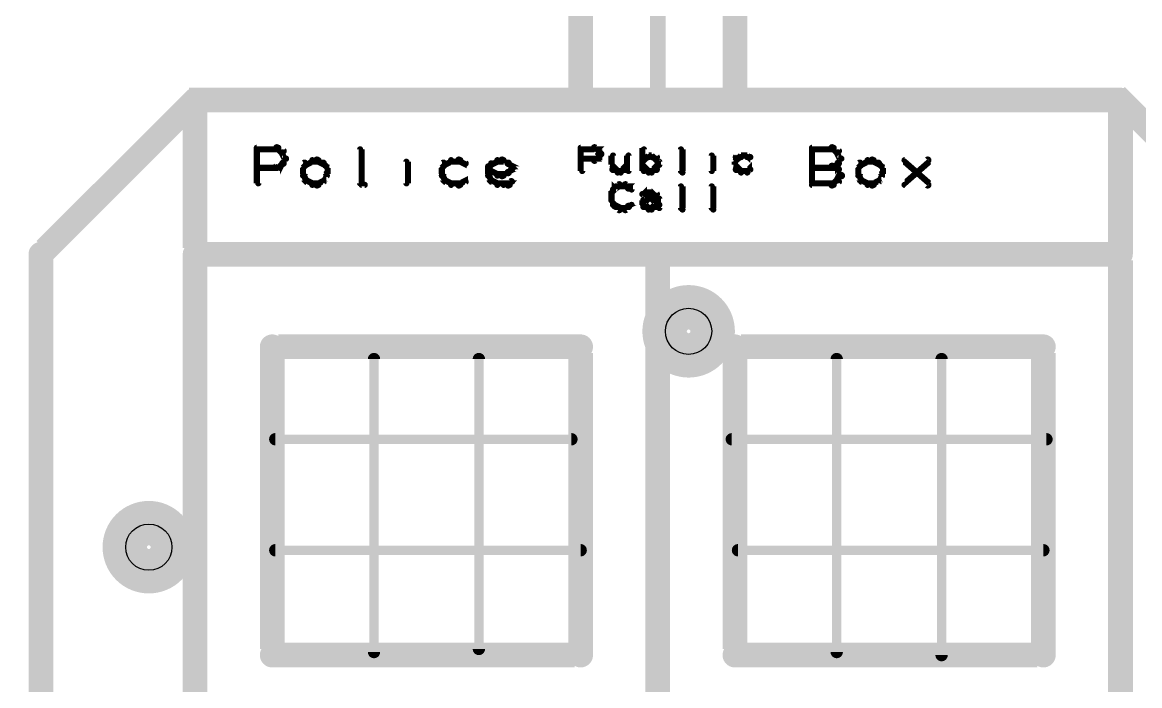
# Model space of a CAD drawing. Extents: x 7835 to 14160, y 8914 to 11568.
# Drawn here: x 8884 to 9246.2, y 10860.1 to 11075.2 of the extents above; entities that cross this region are included whole.
import ezdxf

# ---------------------------------------------------------------- set-up
doc = ezdxf.new("R2010")
doc.units = 0
doc.layers.get('0').update_dxf_attribs({"linetype": 'CONTINUOUS'})
for name, color, linetype in [('_DRILL', 251, 'CONTINUOUS'), ('BOTTOM_SOLDER_MASK', 6, 'CONTINUOUS'), ('TOP_SILKSCREEN', 1, 'CONTINUOUS'), ('TOP_SOLDER_MASK', 2, 'CONTINUOUS')]:
    doc.layers.add(name, color=color, linetype=linetype)

# ---------------------------------------------------------------- blocks, each defined once
blk = doc.blocks.new('VIA')
at = {"const_width": 13}
blk.add_lwpolyline([(-6, 0, 1), (6, 0, 1)], format="xyb", close=True, dxfattribs=at)
blk = doc.blocks.new('_HOLE')
blk.add_circle((0, 0), 0.5)

msp = doc.modelspace()

# ---------------------------------------------------------------- linework, layer by layer
at = {"layer": 'TOP_SILKSCREEN', "color": 135}
for points in [[(9115, 11108, 8, 8, 0), (9115, 11050, 0, 0, 0), (9115, 11050, 4, 4, 0), (9113, 11050, 4, 4, 1), (9117, 11050, 0, 0, 0), (9115, 11048, 4, 4, 1), (9115, 11052, 0, 0, 0), (9115, 11050, 0, 0, 0), (9115, 11050, 8, 8, 0), (9065, 11050, 8, 8, 0), (9065, 11050, 0, 0, 0), (9065, 11050, 4, 4, 0), (9065, 11052, 4, 4, 1), (9065, 11048, 0, 0, 0), (9063, 11050, 4, 4, 1), (9067, 11050, 0, 0, 0), (9065, 11050, 0, 0, 0), (9065, 11050, 8, 8, 0), (9065, 11108, 0, 0, 0)], [(9089, 11050, 3, 3, 1), (9091, 11050, 0, 0, 0), (9090, 11050, 0, 0, 0), (9090, 11050, 5, 5, 0), (9090, 11108, 5, 5, 0), (9090, 11108, 0, 0, 0), (9090, 11108, 3, 3, 0), (9091, 11108, 3, 3, 1), (9089, 11108, 0, 0, 0)], [(9290, 11000, 8, 8, 0), (9240, 11050, 0, 0, 0), (9240, 11050, 4, 4, 0), (9239, 11049, 4, 4, -1), (9241, 11051, 0, 0, 0), (9240, 11052, 4, 4, -1), (9240, 11048, 0, 0, 0), (9240, 11050, 0, 0, 0), (9240, 11050, 8, 8, 0), (8940, 11050, 0, 0, 0), (8940, 11050, 4, 4, 0), (8940, 11048, 4, 4, -1), (8940, 11052, 0, 0, 0), (8941, 11049, 4, 4, 1), (8939, 11051, 0, 0, 0), (8940, 11050, 0, 0, 0), (8940, 11050, 8, 8, 0), (8890, 11000, 0, 0, 0), (8890, 11000, 4, 4, 0), (8889, 11001, 4, 4, 1), (8891, 10999, 0, 0, 0), (8888, 11000, 4, 4, -1), (8892, 11000, 0, 0, 0), (8890, 11000, 0, 0, 0), (8890, 11000, 8, 8, 0), (8890, 10475, 8, 8, 0)], [(8960, 11035, 1, 1, 1), (8960, 11034, 0, 0, 0), (8960, 11034, 0, 0, 0), (8960, 11034, 2, 2, 0), (8967, 11034, 2, 2, 0), (8967, 11034, 0, 0, 0), (8967, 11034, 1, 1, 0), (8967, 11034, 1, 1, 1), (8967, 11035, 0, 0, 0)], [(8960, 11023, 1, 1, 1), (8961, 11023, 0, 0, 0), (8960, 11023, 0, 0, 0), (8960, 11023, 2, 2, 0), (8960, 11034, 2, 2, 0), (8960, 11034, 0, 0, 0), (8960, 11034, 1, 1, 0), (8961, 11034, 1, 1, 1), (8960, 11034, 0, 0, 0)], [(8967, 11035, 1, 1, 1), (8966, 11034, 0, 0, 0), (8967, 11034, 0, 0, 0), (8967, 11034, 2, 2, 0), (8968, 11033, 2, 2, 0), (8968, 11033, 0, 0, 0), (8968, 11033, 1, 1, 0), (8968, 11033, 1, 1, 1), (8969, 11034, 0, 0, 0)], [(8969, 11033, 1, 1, 1), (8968, 11033, 0, 0, 0), (8968, 11033, 0, 0, 0), (8968, 11033, 2, 2, 0), (8969, 11031, 2, 2, 0), (8969, 11031, 0, 0, 0), (8969, 11031, 1, 1, 0), (8969, 11031, 1, 1, 1), (8970, 11031, 0, 0, 0)], [(8993, 11023, 1, 1, 1), (8994, 11023, 0, 0, 0), (8994, 11023, 0, 0, 0), (8994, 11023, 2, 2, 0), (8994, 11034, 2, 2, 0), (8994, 11034, 0, 0, 0), (8994, 11034, 1, 1, 0), (8994, 11034, 1, 1, 1), (8993, 11034, 0, 0, 0)], [(9009, 11033, 1, 1, 1), (9009, 11033, 0, 0, 0), (9009, 11033, 0, 0, 0), (9009, 11033, 2, 2, 0), (9009, 11033, 2, 2, 0), (9009, 11033, 0, 0, 0), (9009, 11033, 1, 1, 0), (9009, 11033, 1, 1, 1), (9009, 11033, 0, 0, 0)], [(9065, 11035, 1, 1, 1), (9065, 11034, 0, 0, 0), (9065, 11034, 0, 0, 0), (9065, 11034, 2, 2, 0), (9069, 11034, 2, 2, 0), (9069, 11034, 0, 0, 0), (9069, 11034, 1, 1, 0), (9069, 11034, 1, 1, 1), (9069, 11035, 0, 0, 0)], [(9065, 11027, 1, 1, 1), (9066, 11027, 0, 0, 0), (9065, 11027, 0, 0, 0), (9065, 11027, 2, 2, 0), (9065, 11034, 2, 2, 0), (9065, 11034, 0, 0, 0), (9065, 11034, 1, 1, 0), (9066, 11034, 1, 1, 1), (9065, 11034, 0, 0, 0)], [(9070, 11035, 1, 1, 1), (9069, 11034, 0, 0, 0), (9069, 11034, 0, 0, 0), (9069, 11034, 2, 2, 0), (9071, 11034, 2, 2, 0), (9071, 11034, 0, 0, 0), (9071, 11034, 1, 1, 0), (9070, 11033, 1, 1, 1), (9071, 11034, 0, 0, 0)], [(9071, 11031, 1, 1, 1), (9070, 11032, 0, 0, 0), (9071, 11031, 0, 0, 0), (9071, 11031, 2, 2, 0), (9069, 11031, 2, 2, 0), (9069, 11031, 0, 0, 0), (9069, 11031, 1, 1, 0), (9069, 11031, 1, 1, 1), (9070, 11030, 0, 0, 0)], [(9071, 11034, 1, 1, 1), (9070, 11034, 0, 0, 0), (9071, 11034, 0, 0, 0), (9071, 11034, 2, 2, 0), (9071, 11033, 2, 2, 0), (9071, 11033, 0, 0, 0), (9071, 11033, 1, 1, 0), (9071, 11032, 1, 1, 1), (9072, 11033, 0, 0, 0)], [(9072, 11032, 1, 1, 1), (9071, 11033, 0, 0, 0), (9071, 11033, 0, 0, 0), (9071, 11033, 2, 2, 0), (9071, 11031, 2, 2, 0), (9071, 11031, 0, 0, 0), (9071, 11031, 1, 1, 0), (9070, 11031, 1, 1, 1), (9071, 11031, 0, 0, 0)], [(9076, 11032, 1, 1, 1), (9075, 11032, 0, 0, 0), (9075, 11032, 0, 0, 0), (9075, 11032, 2, 2, 0), (9075, 11029, 2, 2, 0), (9075, 11029, 0, 0, 0), (9075, 11029, 1, 1, 0), (9075, 11029, 1, 1, 1), (9076, 11029, 0, 0, 0)], [(9081, 11032, 1, 1, 1), (9080, 11032, 0, 0, 0), (9080, 11032, 0, 0, 0), (9080, 11032, 2, 2, 0), (9080, 11027, 2, 2, 0), (9080, 11027, 0, 0, 0), (9080, 11027, 1, 1, 0), (9080, 11027, 1, 1, 1), (9081, 11027, 0, 0, 0)], [(9087, 11031, 1, 1, 1), (9087, 11032, 0, 0, 0), (9087, 11032, 0, 0, 0), (9087, 11032, 2, 2, 0), (9086, 11031, 2, 2, 0), (9086, 11031, 0, 0, 0), (9086, 11031, 1, 1, 0), (9085, 11032, 1, 1, 1), (9086, 11031, 0, 0, 0)], [(9085, 11027, 1, 1, 1), (9086, 11027, 0, 0, 0), (9085, 11027, 0, 0, 0), (9085, 11027, 2, 2, 0), (9085, 11034, 2, 2, 0), (9085, 11034, 0, 0, 0), (9085, 11034, 1, 1, 0), (9086, 11034, 1, 1, 1), (9085, 11034, 0, 0, 0)], [(9088, 11031, 1, 1, 1), (9088, 11032, 0, 0, 0), (9088, 11032, 0, 0, 0), (9088, 11032, 2, 2, 0), (9087, 11032, 2, 2, 0), (9087, 11032, 0, 0, 0), (9087, 11032, 1, 1, 0), (9087, 11032, 1, 1, 1), (9087, 11031, 0, 0, 0)], [(9089, 11031, 1, 1, 1), (9090, 11032, 0, 0, 0), (9089, 11031, 0, 0, 0), (9089, 11031, 2, 2, 0), (9088, 11032, 2, 2, 0), (9088, 11032, 0, 0, 0), (9088, 11032, 1, 1, 0), (9088, 11032, 1, 1, 1), (9088, 11031, 0, 0, 0)], [(9097, 11027, 1, 1, 1), (9098, 11027, 0, 0, 0), (9098, 11027, 0, 0, 0), (9098, 11027, 2, 2, 0), (9098, 11034, 2, 2, 0), (9098, 11034, 0, 0, 0), (9098, 11034, 1, 1, 0), (9098, 11034, 1, 1, 1), (9097, 11034, 0, 0, 0)], [(9107, 11027, 1, 1, 1), (9108, 11027, 0, 0, 0), (9108, 11027, 0, 0, 0), (9108, 11027, 2, 2, 0), (9108, 11032, 2, 2, 0), (9108, 11032, 0, 0, 0), (9108, 11032, 1, 1, 0), (9108, 11032, 1, 1, 1), (9107, 11032, 0, 0, 0)], [(9108, 11034, 1, 1, 1), (9108, 11034, 0, 0, 0), (9108, 11034, 0, 0, 0), (9108, 11034, 2, 2, 0), (9108, 11034, 2, 2, 0), (9108, 11034, 0, 0, 0), (9108, 11034, 1, 1, 0), (9108, 11034, 1, 1, 1), (9108, 11034, 0, 0, 0)], [(9117, 11031, 1, 1, 1), (9117, 11032, 0, 0, 0), (9117, 11032, 0, 0, 0), (9117, 11032, 2, 2, 0), (9116, 11031, 2, 2, 0), (9116, 11031, 0, 0, 0), (9116, 11031, 1, 1, 0), (9115, 11032, 1, 1, 1), (9116, 11031, 0, 0, 0)], [(9119, 11031, 1, 1, 1), (9119, 11032, 0, 0, 0), (9119, 11032, 0, 0, 0), (9119, 11032, 2, 2, 0), (9117, 11032, 2, 2, 0), (9117, 11032, 0, 0, 0), (9117, 11032, 1, 1, 0), (9117, 11032, 1, 1, 1), (9117, 11031, 0, 0, 0)], [(9120, 11031, 1, 1, 1), (9120, 11032, 0, 0, 0), (9120, 11031, 0, 0, 0), (9120, 11031, 2, 2, 0), (9119, 11032, 2, 2, 0), (9119, 11032, 0, 0, 0), (9119, 11032, 1, 1, 0), (9119, 11032, 1, 1, 1), (9119, 11031, 0, 0, 0)], [(9140, 11035, 1, 1, 1), (9140, 11034, 0, 0, 0), (9140, 11034, 0, 0, 0), (9140, 11034, 2, 2, 0), (9147, 11034, 2, 2, 0), (9147, 11034, 0, 0, 0), (9147, 11034, 1, 1, 0), (9147, 11034, 1, 1, 1), (9147, 11035, 0, 0, 0)], [(9140, 11023, 1, 1, 1), (9141, 11023, 0, 0, 0), (9140, 11023, 0, 0, 0), (9140, 11023, 2, 2, 0), (9140, 11034, 2, 2, 0), (9140, 11034, 0, 0, 0), (9140, 11034, 1, 1, 0), (9141, 11034, 1, 1, 1), (9140, 11034, 0, 0, 0)], [(9147, 11035, 1, 1, 1), (9146, 11034, 0, 0, 0), (9147, 11034, 0, 0, 0), (9147, 11034, 2, 2, 0), (9148, 11033, 2, 2, 0), (9148, 11033, 0, 0, 0), (9148, 11033, 1, 1, 0), (9148, 11033, 1, 1, 1), (9149, 11034, 0, 0, 0)], [(9149, 11033, 1, 1, 1), (9148, 11033, 0, 0, 0), (9148, 11033, 0, 0, 0), (9148, 11033, 2, 2, 0), (9149, 11031, 2, 2, 0), (9149, 11031, 0, 0, 0), (9149, 11031, 1, 1, 0), (9149, 11031, 1, 1, 1), (9150, 11031, 0, 0, 0)], [(8967, 11028, 1, 1, 1), (8967, 11029, 0, 0, 0), (8967, 11028, 0, 0, 0), (8967, 11028, 2, 2, 0), (8960, 11028, 2, 2, 0), (8960, 11028, 0, 0, 0), (8960, 11028, 1, 1, 0), (8960, 11029, 1, 1, 1), (8960, 11028, 0, 0, 0)], [(8969, 11029, 1, 1, 1), (8968, 11030, 0, 0, 0), (8968, 11029, 0, 0, 0), (8968, 11029, 2, 2, 0), (8967, 11028, 2, 2, 0), (8967, 11028, 0, 0, 0), (8967, 11028, 1, 1, 0), (8966, 11029, 1, 1, 1), (8967, 11028, 0, 0, 0)], [(8970, 11031, 1, 1, 1), (8969, 11031, 0, 0, 0), (8969, 11031, 0, 0, 0), (8969, 11031, 2, 2, 0), (8968, 11029, 2, 2, 0), (8968, 11029, 0, 0, 0), (8968, 11029, 1, 1, 0), (8968, 11030, 1, 1, 1), (8969, 11029, 0, 0, 0)], [(8976, 11029, 1, 1, 1), (8975, 11030, 0, 0, 0), (8976, 11029, 0, 0, 0), (8976, 11029, 2, 2, 0), (8975, 11028, 2, 2, 0), (8975, 11028, 0, 0, 0), (8975, 11028, 1, 1, 0), (8975, 11028, 1, 1, 1), (8975, 11027, 0, 0, 0)], [(8976, 11028, 1, 1, 1), (8975, 11028, 0, 0, 0), (8975, 11028, 0, 0, 0), (8975, 11028, 2, 2, 0), (8975, 11026, 2, 2, 0), (8975, 11026, 0, 0, 0), (8975, 11026, 1, 1, 0), (8975, 11026, 1, 1, 1), (8976, 11026, 0, 0, 0)], [(8978, 11030, 1, 1, 1), (8978, 11031, 0, 0, 0), (8978, 11030, 0, 0, 0), (8978, 11030, 2, 2, 0), (8976, 11029, 2, 2, 0), (8976, 11029, 0, 0, 0), (8976, 11029, 1, 1, 0), (8976, 11030, 1, 1, 1), (8976, 11029, 0, 0, 0)], [(8980, 11030, 1, 1, 1), (8980, 11031, 0, 0, 0), (8980, 11030, 0, 0, 0), (8980, 11030, 2, 2, 0), (8978, 11030, 2, 2, 0), (8978, 11030, 0, 0, 0), (8978, 11030, 1, 1, 0), (8978, 11031, 1, 1, 1), (8978, 11030, 0, 0, 0)], [(8981, 11029, 1, 1, 1), (8982, 11030, 0, 0, 0), (8982, 11029, 0, 0, 0), (8982, 11029, 2, 2, 0), (8980, 11030, 2, 2, 0), (8980, 11030, 0, 0, 0), (8980, 11030, 1, 1, 0), (8980, 11031, 1, 1, 1), (8979, 11030, 0, 0, 0)], [(8982, 11027, 1, 1, 1), (8983, 11028, 0, 0, 0), (8983, 11028, 0, 0, 0), (8983, 11028, 2, 2, 0), (8982, 11029, 2, 2, 0), (8982, 11029, 0, 0, 0), (8982, 11029, 1, 1, 0), (8982, 11030, 1, 1, 1), (8981, 11029, 0, 0, 0)], [(8982, 11026, 1, 1, 1), (8983, 11026, 0, 0, 0), (8983, 11026, 0, 0, 0), (8983, 11026, 2, 2, 0), (8983, 11028, 2, 2, 0), (8983, 11028, 0, 0, 0), (8983, 11028, 1, 1, 0), (8983, 11028, 1, 1, 1), (8982, 11028, 0, 0, 0)], [(9008, 11023, 1, 1, 1), (9009, 11023, 0, 0, 0), (9009, 11023, 0, 0, 0), (9009, 11023, 2, 2, 0), (9009, 11030, 2, 2, 0), (9009, 11030, 0, 0, 0), (9009, 11030, 1, 1, 0), (9009, 11030, 1, 1, 1), (9008, 11030, 0, 0, 0)], [(9021, 11029, 1, 1, 1), (9020, 11030, 0, 0, 0), (9021, 11029, 0, 0, 0), (9021, 11029, 2, 2, 0), (9020, 11028, 2, 2, 0), (9020, 11028, 0, 0, 0), (9020, 11028, 1, 1, 0), (9020, 11028, 1, 1, 1), (9020, 11027, 0, 0, 0)], [(9021, 11028, 1, 1, 1), (9020, 11028, 0, 0, 0), (9020, 11028, 0, 0, 0), (9020, 11028, 2, 2, 0), (9020, 11026, 2, 2, 0), (9020, 11026, 0, 0, 0), (9020, 11026, 1, 1, 0), (9020, 11026, 1, 1, 1), (9021, 11026, 0, 0, 0)], [(9023, 11030, 1, 1, 1), (9023, 11031, 0, 0, 0), (9023, 11030, 0, 0, 0), (9023, 11030, 2, 2, 0), (9021, 11029, 2, 2, 0), (9021, 11029, 0, 0, 0), (9021, 11029, 1, 1, 0), (9021, 11030, 1, 1, 1), (9021, 11029, 0, 0, 0)], [(9026, 11030, 1, 1, 1), (9026, 11031, 0, 0, 0), (9026, 11030, 0, 0, 0), (9026, 11030, 2, 2, 0), (9023, 11030, 2, 2, 0), (9023, 11030, 0, 0, 0), (9023, 11030, 1, 1, 0), (9023, 11031, 1, 1, 1), (9023, 11030, 0, 0, 0)], [(9027, 11029, 1, 1, 1), (9028, 11030, 0, 0, 0), (9028, 11029, 0, 0, 0), (9028, 11029, 2, 2, 0), (9026, 11030, 2, 2, 0), (9026, 11030, 0, 0, 0), (9026, 11030, 1, 1, 0), (9026, 11031, 1, 1, 1), (9025, 11030, 0, 0, 0)], [(9035, 11029, 1, 1, 1), (9035, 11028, 0, 0, 0), (9035, 11028, 0, 0, 0), (9035, 11028, 2, 2, 0), (9036, 11029, 2, 2, 0), (9036, 11029, 0, 0, 0), (9036, 11029, 1, 1, 0), (9036, 11029, 1, 1, 1), (9036, 11030, 0, 0, 0)], [(9035, 11026, 1, 1, 1), (9036, 11026, 0, 0, 0), (9035, 11026, 0, 0, 0), (9035, 11026, 2, 2, 0), (9035, 11028, 2, 2, 0), (9035, 11028, 0, 0, 0), (9035, 11028, 1, 1, 0), (9036, 11028, 1, 1, 1), (9035, 11028, 0, 0, 0)], [(9036, 11030, 1, 1, 1), (9036, 11029, 0, 0, 0), (9036, 11029, 0, 0, 0), (9036, 11029, 2, 2, 0), (9038, 11030, 2, 2, 0), (9038, 11030, 0, 0, 0), (9038, 11030, 1, 1, 0), (9038, 11030, 1, 1, 1), (9038, 11031, 0, 0, 0)], [(9038, 11031, 1, 1, 1), (9038, 11030, 0, 0, 0), (9038, 11030, 0, 0, 0), (9038, 11030, 2, 2, 0), (9040, 11030, 2, 2, 0), (9040, 11030, 0, 0, 0), (9040, 11030, 1, 1, 0), (9040, 11030, 1, 1, 1), (9040, 11031, 0, 0, 0)], [(9040, 11031, 1, 1, 1), (9039, 11030, 0, 0, 0), (9040, 11030, 0, 0, 0), (9040, 11030, 2, 2, 0), (9042, 11029, 2, 2, 0), (9042, 11029, 0, 0, 0), (9042, 11029, 1, 1, 0), (9041, 11029, 1, 1, 1), (9042, 11030, 0, 0, 0)], [(9042, 11030, 1, 1, 1), (9041, 11029, 0, 0, 0), (9042, 11029, 0, 0, 0), (9042, 11029, 2, 2, 0), (9043, 11028, 2, 2, 0), (9043, 11028, 0, 0, 0), (9043, 11028, 1, 1, 0), (9042, 11028, 1, 1, 1), (9043, 11029, 0, 0, 0)], [(9043, 11028, 1, 1, 1), (9042, 11028, 0, 0, 0), (9043, 11028, 0, 0, 0), (9043, 11028, 2, 2, 0), (9043, 11028, 2, 2, 0), (9043, 11028, 0, 0, 0), (9043, 11028, 1, 1, 0), (9042, 11028, 1, 1, 1), (9043, 11028, 0, 0, 0)], [(9069, 11030, 1, 1, 1), (9069, 11031, 0, 0, 0), (9069, 11031, 0, 0, 0), (9069, 11031, 2, 2, 0), (9065, 11031, 2, 2, 0), (9065, 11031, 0, 0, 0), (9065, 11031, 1, 1, 0), (9065, 11031, 1, 1, 1), (9065, 11030, 0, 0, 0)], [(9075, 11029, 1, 1, 1), (9075, 11029, 0, 0, 0), (9075, 11029, 0, 0, 0), (9075, 11029, 2, 2, 0), (9076, 11028, 2, 2, 0), (9076, 11028, 0, 0, 0), (9076, 11028, 1, 1, 0), (9075, 11027, 1, 1, 1), (9076, 11028, 0, 0, 0)], [(9079, 11028, 1, 1, 1), (9080, 11027, 0, 0, 0), (9079, 11028, 0, 0, 0), (9079, 11028, 2, 2, 0), (9080, 11029, 2, 2, 0), (9080, 11029, 0, 0, 0), (9080, 11029, 1, 1, 0), (9080, 11029, 1, 1, 1), (9080, 11029, 0, 0, 0)], [(9086, 11031, 1, 1, 1), (9085, 11031, 0, 0, 0), (9086, 11031, 0, 0, 0), (9086, 11031, 2, 2, 0), (9085, 11030, 2, 2, 0), (9085, 11030, 0, 0, 0), (9085, 11030, 1, 1, 0), (9085, 11030, 1, 1, 1), (9085, 11030, 0, 0, 0)], [(9085, 11029, 1, 1, 1), (9085, 11029, 0, 0, 0), (9085, 11029, 0, 0, 0), (9085, 11029, 2, 2, 0), (9086, 11028, 2, 2, 0), (9086, 11028, 0, 0, 0), (9086, 11028, 1, 1, 0), (9085, 11027, 1, 1, 1), (9086, 11028, 0, 0, 0)], [(9090, 11030, 1, 1, 1), (9090, 11030, 0, 0, 0), (9090, 11030, 0, 0, 0), (9090, 11030, 2, 2, 0), (9089, 11031, 2, 2, 0), (9089, 11031, 0, 0, 0), (9089, 11031, 1, 1, 0), (9090, 11031, 1, 1, 1), (9089, 11031, 0, 0, 0)], [(9089, 11028, 1, 1, 1), (9090, 11027, 0, 0, 0), (9089, 11028, 0, 0, 0), (9089, 11028, 2, 2, 0), (9090, 11029, 2, 2, 0), (9090, 11029, 0, 0, 0), (9090, 11029, 1, 1, 0), (9090, 11029, 1, 1, 1), (9090, 11029, 0, 0, 0)], [(9090, 11029, 1, 1, 1), (9091, 11029, 0, 0, 0), (9090, 11029, 0, 0, 0), (9090, 11029, 2, 2, 0), (9090, 11030, 2, 2, 0), (9090, 11030, 0, 0, 0), (9090, 11030, 1, 1, 0), (9091, 11030, 1, 1, 1), (9090, 11030, 0, 0, 0)], [(9116, 11031, 1, 1, 1), (9115, 11031, 0, 0, 0), (9116, 11031, 0, 0, 0), (9116, 11031, 2, 2, 0), (9115, 11030, 2, 2, 0), (9115, 11030, 0, 0, 0), (9115, 11030, 1, 1, 0), (9115, 11030, 1, 1, 1), (9115, 11030, 0, 0, 0)], [(9116, 11030, 1, 1, 1), (9115, 11030, 0, 0, 0), (9115, 11030, 0, 0, 0), (9115, 11030, 2, 2, 0), (9115, 11029, 2, 2, 0), (9115, 11029, 0, 0, 0), (9115, 11029, 1, 1, 0), (9115, 11029, 1, 1, 1), (9116, 11029, 0, 0, 0)], [(9115, 11029, 1, 1, 1), (9115, 11029, 0, 0, 0), (9115, 11029, 0, 0, 0), (9115, 11029, 2, 2, 0), (9116, 11028, 2, 2, 0), (9116, 11028, 0, 0, 0), (9116, 11028, 1, 1, 0), (9115, 11027, 1, 1, 1), (9116, 11028, 0, 0, 0)], [(9119, 11027, 1, 1, 1), (9119, 11026, 0, 0, 0), (9119, 11027, 0, 0, 0), (9119, 11027, 2, 2, 0), (9120, 11028, 2, 2, 0), (9120, 11028, 0, 0, 0), (9120, 11028, 1, 1, 0), (9120, 11027, 1, 1, 1), (9120, 11028, 0, 0, 0)], [(9147, 11028, 1, 1, 1), (9147, 11029, 0, 0, 0), (9147, 11028, 0, 0, 0), (9147, 11028, 2, 2, 0), (9140, 11028, 2, 2, 0), (9140, 11028, 0, 0, 0), (9140, 11028, 1, 1, 0), (9140, 11029, 1, 1, 1), (9140, 11028, 0, 0, 0)], [(9149, 11029, 1, 1, 1), (9148, 11030, 0, 0, 0), (9148, 11029, 0, 0, 0), (9148, 11029, 2, 2, 0), (9147, 11028, 2, 2, 0), (9147, 11028, 0, 0, 0), (9147, 11028, 1, 1, 0), (9146, 11029, 1, 1, 1), (9147, 11028, 0, 0, 0)], [(9147, 11029, 1, 1, 1), (9146, 11028, 0, 0, 0), (9147, 11028, 0, 0, 0), (9147, 11028, 2, 2, 0), (9148, 11028, 2, 2, 0), (9148, 11028, 0, 0, 0), (9148, 11028, 1, 1, 0), (9148, 11027, 1, 1, 1), (9149, 11028, 0, 0, 0)], [(9150, 11031, 1, 1, 1), (9149, 11031, 0, 0, 0), (9149, 11031, 0, 0, 0), (9149, 11031, 2, 2, 0), (9148, 11029, 2, 2, 0), (9148, 11029, 0, 0, 0), (9148, 11029, 1, 1, 0), (9148, 11030, 1, 1, 1), (9149, 11029, 0, 0, 0)], [(9149, 11028, 1, 1, 1), (9148, 11027, 0, 0, 0), (9148, 11028, 0, 0, 0), (9148, 11028, 2, 2, 0), (9149, 11026, 2, 2, 0), (9149, 11026, 0, 0, 0), (9149, 11026, 1, 1, 0), (9149, 11025, 1, 1, 1), (9150, 11026, 0, 0, 0)], [(9156, 11029, 1, 1, 1), (9155, 11030, 0, 0, 0), (9156, 11029, 0, 0, 0), (9156, 11029, 2, 2, 0), (9155, 11028, 2, 2, 0), (9155, 11028, 0, 0, 0), (9155, 11028, 1, 1, 0), (9155, 11028, 1, 1, 1), (9155, 11027, 0, 0, 0)], [(9156, 11028, 1, 1, 1), (9155, 11028, 0, 0, 0), (9155, 11028, 0, 0, 0), (9155, 11028, 2, 2, 0), (9155, 11026, 2, 2, 0), (9155, 11026, 0, 0, 0), (9155, 11026, 1, 1, 0), (9155, 11026, 1, 1, 1), (9156, 11026, 0, 0, 0)], [(9158, 11030, 1, 1, 1), (9158, 11031, 0, 0, 0), (9158, 11030, 0, 0, 0), (9158, 11030, 2, 2, 0), (9156, 11029, 2, 2, 0), (9156, 11029, 0, 0, 0), (9156, 11029, 1, 1, 0), (9156, 11030, 1, 1, 1), (9156, 11029, 0, 0, 0)], [(9160, 11030, 1, 1, 1), (9160, 11031, 0, 0, 0), (9160, 11030, 0, 0, 0), (9160, 11030, 2, 2, 0), (9158, 11030, 2, 2, 0), (9158, 11030, 0, 0, 0), (9158, 11030, 1, 1, 0), (9158, 11031, 1, 1, 1), (9158, 11030, 0, 0, 0)], [(9161, 11029, 1, 1, 1), (9162, 11030, 0, 0, 0), (9162, 11029, 0, 0, 0), (9162, 11029, 2, 2, 0), (9160, 11030, 2, 2, 0), (9160, 11030, 0, 0, 0), (9160, 11030, 1, 1, 0), (9160, 11031, 1, 1, 1), (9159, 11030, 0, 0, 0)], [(9162, 11027, 1, 1, 1), (9163, 11028, 0, 0, 0), (9163, 11028, 0, 0, 0), (9163, 11028, 2, 2, 0), (9162, 11029, 2, 2, 0), (9162, 11029, 0, 0, 0), (9162, 11029, 1, 1, 0), (9162, 11030, 1, 1, 1), (9161, 11029, 0, 0, 0)], [(9162, 11026, 1, 1, 1), (9163, 11026, 0, 0, 0), (9163, 11026, 0, 0, 0), (9163, 11026, 2, 2, 0), (9163, 11028, 2, 2, 0), (9163, 11028, 0, 0, 0), (9163, 11028, 1, 1, 0), (9163, 11028, 1, 1, 1), (9162, 11028, 0, 0, 0)], [(9170, 11023, 1, 1, 1), (9170, 11022, 0, 0, 0), (9170, 11023, 0, 0, 0), (9170, 11023, 2, 2, 0), (9178, 11030, 2, 2, 0), (9178, 11030, 0, 0, 0), (9178, 11030, 1, 1, 0), (9178, 11030, 1, 1, 1), (9177, 11031, 0, 0, 0)], [(9177, 11022, 1, 1, 1), (9178, 11023, 0, 0, 0), (9178, 11023, 0, 0, 0), (9178, 11023, 2, 2, 0), (9170, 11030, 2, 2, 0), (9170, 11030, 0, 0, 0), (9170, 11030, 1, 1, 0), (9170, 11031, 1, 1, 1), (9170, 11030, 0, 0, 0)], [(8975, 11026, 1, 1, 1), (8975, 11025, 0, 0, 0), (8975, 11026, 0, 0, 0), (8975, 11026, 2, 2, 0), (8976, 11024, 2, 2, 0), (8976, 11024, 0, 0, 0), (8976, 11024, 1, 1, 0), (8975, 11024, 1, 1, 1), (8976, 11024, 0, 0, 0)], [(8981, 11024, 1, 1, 1), (8982, 11024, 0, 0, 0), (8982, 11024, 0, 0, 0), (8982, 11024, 2, 2, 0), (8983, 11026, 2, 2, 0), (8983, 11026, 0, 0, 0), (8983, 11026, 1, 1, 0), (8983, 11025, 1, 1, 1), (8982, 11026, 0, 0, 0)], [(9020, 11026, 1, 1, 1), (9020, 11025, 0, 0, 0), (9020, 11026, 0, 0, 0), (9020, 11026, 2, 2, 0), (9021, 11024, 2, 2, 0), (9021, 11024, 0, 0, 0), (9021, 11024, 1, 1, 0), (9020, 11024, 1, 1, 1), (9021, 11024, 0, 0, 0)], [(9036, 11026, 1, 1, 1), (9036, 11027, 0, 0, 0), (9036, 11027, 0, 0, 0), (9036, 11027, 2, 2, 0), (9035, 11028, 2, 2, 0), (9035, 11028, 0, 0, 0), (9035, 11028, 1, 1, 0), (9035, 11028, 1, 1, 1), (9035, 11027, 0, 0, 0)], [(9035, 11024, 1, 1, 1), (9036, 11024, 0, 0, 0), (9036, 11024, 0, 0, 0), (9036, 11024, 2, 2, 0), (9035, 11026, 2, 2, 0), (9035, 11026, 0, 0, 0), (9035, 11026, 1, 1, 0), (9035, 11026, 1, 1, 1), (9035, 11025, 0, 0, 0)], [(9038, 11025, 1, 1, 1), (9038, 11026, 0, 0, 0), (9038, 11026, 0, 0, 0), (9038, 11026, 2, 2, 0), (9036, 11027, 2, 2, 0), (9036, 11027, 0, 0, 0), (9036, 11027, 1, 1, 0), (9036, 11027, 1, 1, 1), (9036, 11026, 0, 0, 0)], [(9040, 11025, 1, 1, 1), (9040, 11026, 0, 0, 0), (9040, 11026, 0, 0, 0), (9040, 11026, 2, 2, 0), (9038, 11026, 2, 2, 0), (9038, 11026, 0, 0, 0), (9038, 11026, 1, 1, 0), (9038, 11026, 1, 1, 1), (9038, 11025, 0, 0, 0)], [(9042, 11026, 1, 1, 1), (9041, 11027, 0, 0, 0), (9042, 11027, 0, 0, 0), (9042, 11027, 2, 2, 0), (9040, 11026, 2, 2, 0), (9040, 11026, 0, 0, 0), (9040, 11026, 1, 1, 0), (9039, 11026, 1, 1, 1), (9040, 11025, 0, 0, 0)], [(9043, 11027, 1, 1, 1), (9042, 11028, 0, 0, 0), (9043, 11028, 0, 0, 0), (9043, 11028, 2, 2, 0), (9042, 11027, 2, 2, 0), (9042, 11027, 0, 0, 0), (9042, 11027, 1, 1, 0), (9041, 11027, 1, 1, 1), (9042, 11026, 0, 0, 0)], [(9076, 11028, 1, 1, 1), (9075, 11027, 0, 0, 0), (9076, 11028, 0, 0, 0), (9076, 11028, 2, 2, 0), (9077, 11027, 2, 2, 0), (9077, 11027, 0, 0, 0), (9077, 11027, 1, 1, 0), (9077, 11026, 1, 1, 1), (9077, 11027, 0, 0, 0)], [(9077, 11027, 1, 1, 1), (9077, 11026, 0, 0, 0), (9077, 11027, 0, 0, 0), (9077, 11027, 2, 2, 0), (9078, 11027, 2, 2, 0), (9078, 11027, 0, 0, 0), (9078, 11027, 1, 1, 0), (9078, 11026, 1, 1, 1), (9078, 11027, 0, 0, 0)], [(9078, 11027, 1, 1, 1), (9078, 11026, 0, 0, 0), (9078, 11027, 0, 0, 0), (9078, 11027, 2, 2, 0), (9079, 11028, 2, 2, 0), (9079, 11028, 0, 0, 0), (9079, 11028, 1, 1, 0), (9080, 11027, 1, 1, 1), (9079, 11028, 0, 0, 0)], [(9086, 11028, 1, 1, 1), (9085, 11027, 0, 0, 0), (9086, 11028, 0, 0, 0), (9086, 11028, 2, 2, 0), (9087, 11027, 2, 2, 0), (9087, 11027, 0, 0, 0), (9087, 11027, 1, 1, 0), (9087, 11026, 1, 1, 1), (9087, 11027, 0, 0, 0)], [(9087, 11027, 1, 1, 1), (9087, 11026, 0, 0, 0), (9087, 11027, 0, 0, 0), (9087, 11027, 2, 2, 0), (9088, 11027, 2, 2, 0), (9088, 11027, 0, 0, 0), (9088, 11027, 1, 1, 0), (9088, 11026, 1, 1, 1), (9088, 11027, 0, 0, 0)], [(9088, 11027, 1, 1, 1), (9088, 11026, 0, 0, 0), (9088, 11027, 0, 0, 0), (9088, 11027, 2, 2, 0), (9089, 11028, 2, 2, 0), (9089, 11028, 0, 0, 0), (9089, 11028, 1, 1, 0), (9090, 11027, 1, 1, 1), (9089, 11028, 0, 0, 0)], [(9098, 11026, 1, 1, 1), (9098, 11027, 0, 0, 0), (9098, 11027, 0, 0, 0), (9098, 11027, 2, 2, 0), (9098, 11027, 2, 2, 0), (9098, 11027, 0, 0, 0), (9098, 11027, 1, 1, 0), (9098, 11027, 1, 1, 1), (9098, 11026, 0, 0, 0)], [(9116, 11028, 1, 1, 1), (9115, 11027, 0, 0, 0), (9116, 11028, 0, 0, 0), (9116, 11028, 2, 2, 0), (9117, 11027, 2, 2, 0), (9117, 11027, 0, 0, 0), (9117, 11027, 1, 1, 0), (9117, 11026, 1, 1, 1), (9117, 11027, 0, 0, 0)], [(9117, 11027, 1, 1, 1), (9117, 11026, 0, 0, 0), (9117, 11027, 0, 0, 0), (9117, 11027, 2, 2, 0), (9119, 11027, 2, 2, 0), (9119, 11027, 0, 0, 0), (9119, 11027, 1, 1, 0), (9119, 11026, 1, 1, 1), (9119, 11027, 0, 0, 0)], [(9150, 11025, 1, 1, 1), (9149, 11026, 0, 0, 0), (9149, 11026, 0, 0, 0), (9149, 11026, 2, 2, 0), (9148, 11024, 2, 2, 0), (9148, 11024, 0, 0, 0), (9148, 11024, 1, 1, 0), (9148, 11024, 1, 1, 1), (9149, 11024, 0, 0, 0)], [(9155, 11026, 1, 1, 1), (9155, 11025, 0, 0, 0), (9155, 11026, 0, 0, 0), (9155, 11026, 2, 2, 0), (9156, 11024, 2, 2, 0), (9156, 11024, 0, 0, 0), (9156, 11024, 1, 1, 0), (9155, 11024, 1, 1, 1), (9156, 11024, 0, 0, 0)], [(9161, 11024, 1, 1, 1), (9162, 11024, 0, 0, 0), (9162, 11024, 0, 0, 0), (9162, 11024, 2, 2, 0), (9163, 11026, 2, 2, 0), (9163, 11026, 0, 0, 0), (9163, 11026, 1, 1, 0), (9163, 11025, 1, 1, 1), (9162, 11026, 0, 0, 0)], [(8976, 11024, 1, 1, 1), (8976, 11023, 0, 0, 0), (8976, 11024, 0, 0, 0), (8976, 11024, 2, 2, 0), (8978, 11023, 2, 2, 0), (8978, 11023, 0, 0, 0), (8978, 11023, 1, 1, 0), (8978, 11022, 1, 1, 1), (8978, 11023, 0, 0, 0)], [(8978, 11023, 1, 1, 1), (8978, 11022, 0, 0, 0), (8978, 11023, 0, 0, 0), (8978, 11023, 2, 2, 0), (8980, 11023, 2, 2, 0), (8980, 11023, 0, 0, 0), (8980, 11023, 1, 1, 0), (8980, 11022, 1, 1, 1), (8980, 11023, 0, 0, 0)], [(8979, 11023, 1, 1, 1), (8980, 11022, 0, 0, 0), (8980, 11023, 0, 0, 0), (8980, 11023, 2, 2, 0), (8982, 11024, 2, 2, 0), (8982, 11024, 0, 0, 0), (8982, 11024, 1, 1, 0), (8982, 11023, 1, 1, 1), (8981, 11024, 0, 0, 0)], [(8995, 11022, 1, 1, 1), (8995, 11023, 0, 0, 0), (8995, 11023, 0, 0, 0), (8995, 11023, 2, 2, 0), (8994, 11023, 2, 2, 0), (8994, 11023, 0, 0, 0), (8994, 11023, 1, 1, 0), (8994, 11023, 1, 1, 1), (8994, 11022, 0, 0, 0)], [(9021, 11024, 1, 1, 1), (9021, 11023, 0, 0, 0), (9021, 11024, 0, 0, 0), (9021, 11024, 2, 2, 0), (9023, 11023, 2, 2, 0), (9023, 11023, 0, 0, 0), (9023, 11023, 1, 1, 0), (9023, 11022, 1, 1, 1), (9023, 11023, 0, 0, 0)], [(9023, 11023, 1, 1, 1), (9023, 11022, 0, 0, 0), (9023, 11023, 0, 0, 0), (9023, 11023, 2, 2, 0), (9026, 11023, 2, 2, 0), (9026, 11023, 0, 0, 0), (9026, 11023, 1, 1, 0), (9026, 11022, 1, 1, 1), (9026, 11023, 0, 0, 0)], [(9025, 11023, 1, 1, 1), (9026, 11022, 0, 0, 0), (9026, 11023, 0, 0, 0), (9026, 11023, 2, 2, 0), (9028, 11024, 2, 2, 0), (9028, 11024, 0, 0, 0), (9028, 11024, 1, 1, 0), (9028, 11023, 1, 1, 1), (9027, 11024, 0, 0, 0)], [(9038, 11022, 1, 1, 1), (9038, 11023, 0, 0, 0), (9038, 11023, 0, 0, 0), (9038, 11023, 2, 2, 0), (9036, 11024, 2, 2, 0), (9036, 11024, 0, 0, 0), (9036, 11024, 1, 1, 0), (9036, 11024, 1, 1, 1), (9036, 11023, 0, 0, 0)], [(9040, 11022, 1, 1, 1), (9040, 11023, 0, 0, 0), (9040, 11023, 0, 0, 0), (9040, 11023, 2, 2, 0), (9038, 11023, 2, 2, 0), (9038, 11023, 0, 0, 0), (9038, 11023, 1, 1, 0), (9038, 11023, 1, 1, 1), (9038, 11022, 0, 0, 0)], [(9042, 11022, 1, 1, 1), (9042, 11023, 0, 0, 0), (9042, 11023, 0, 0, 0), (9042, 11023, 2, 2, 0), (9040, 11023, 2, 2, 0), (9040, 11023, 0, 0, 0), (9040, 11023, 1, 1, 0), (9040, 11023, 1, 1, 1), (9040, 11022, 0, 0, 0)], [(9043, 11023, 1, 1, 1), (9042, 11024, 0, 0, 0), (9043, 11024, 0, 0, 0), (9043, 11024, 2, 2, 0), (9042, 11023, 2, 2, 0), (9042, 11023, 0, 0, 0), (9042, 11023, 1, 1, 0), (9041, 11023, 1, 1, 1), (9042, 11022, 0, 0, 0)], [(9075, 11021, 1, 1, 1), (9076, 11021, 0, 0, 0), (9076, 11021, 0, 0, 0), (9076, 11021, 2, 2, 0), (9076, 11022, 2, 2, 0), (9076, 11022, 0, 0, 0), (9076, 11022, 1, 1, 0), (9077, 11021, 1, 1, 1), (9076, 11022, 0, 0, 0)], [(9075, 11020, 1, 1, 1), (9075, 11020, 0, 0, 0), (9075, 11020, 0, 0, 0), (9075, 11020, 2, 2, 0), (9076, 11021, 2, 2, 0), (9076, 11021, 0, 0, 0), (9076, 11021, 1, 1, 0), (9076, 11021, 1, 1, 1), (9075, 11021, 0, 0, 0)], [(9076, 11022, 1, 1, 1), (9076, 11021, 0, 0, 0), (9076, 11022, 0, 0, 0), (9076, 11022, 2, 2, 0), (9078, 11022, 2, 2, 0), (9078, 11022, 0, 0, 0), (9078, 11022, 1, 1, 0), (9078, 11022, 1, 1, 1), (9077, 11023, 0, 0, 0)], [(9078, 11023, 1, 1, 1), (9078, 11022, 0, 0, 0), (9078, 11022, 0, 0, 0), (9078, 11022, 2, 2, 0), (9079, 11022, 2, 2, 0), (9079, 11022, 0, 0, 0), (9079, 11022, 1, 1, 0), (9079, 11022, 1, 1, 1), (9079, 11023, 0, 0, 0)], [(9080, 11023, 1, 1, 1), (9079, 11022, 0, 0, 0), (9079, 11022, 0, 0, 0), (9079, 11022, 2, 2, 0), (9081, 11022, 2, 2, 0), (9081, 11022, 0, 0, 0), (9081, 11022, 1, 1, 0), (9080, 11021, 1, 1, 1), (9081, 11022, 0, 0, 0)], [(9081, 11022, 1, 1, 1), (9080, 11021, 0, 0, 0), (9081, 11022, 0, 0, 0), (9081, 11022, 2, 2, 0), (9081, 11021, 2, 2, 0), (9081, 11021, 0, 0, 0), (9081, 11021, 1, 1, 0), (9081, 11021, 1, 1, 1), (9082, 11021, 0, 0, 0)], [(9097, 11015, 1, 1, 1), (9098, 11015, 0, 0, 0), (9098, 11015, 0, 0, 0), (9098, 11015, 2, 2, 0), (9098, 11022, 2, 2, 0), (9098, 11022, 0, 0, 0), (9098, 11022, 1, 1, 0), (9098, 11022, 1, 1, 1), (9097, 11022, 0, 0, 0)], [(9107, 11015, 1, 1, 1), (9108, 11015, 0, 0, 0), (9108, 11015, 0, 0, 0), (9108, 11015, 2, 2, 0), (9108, 11022, 2, 2, 0), (9108, 11022, 0, 0, 0), (9108, 11022, 1, 1, 0), (9108, 11022, 1, 1, 1), (9107, 11022, 0, 0, 0)], [(9147, 11022, 1, 1, 1), (9147, 11023, 0, 0, 0), (9147, 11023, 0, 0, 0), (9147, 11023, 2, 2, 0), (9140, 11023, 2, 2, 0), (9140, 11023, 0, 0, 0), (9140, 11023, 1, 1, 0), (9140, 11023, 1, 1, 1), (9140, 11022, 0, 0, 0)], [(9149, 11023, 1, 1, 1), (9148, 11024, 0, 0, 0), (9148, 11024, 0, 0, 0), (9148, 11024, 2, 2, 0), (9147, 11023, 2, 2, 0), (9147, 11023, 0, 0, 0), (9147, 11023, 1, 1, 0), (9146, 11023, 1, 1, 1), (9147, 11022, 0, 0, 0)], [(9156, 11024, 1, 1, 1), (9156, 11023, 0, 0, 0), (9156, 11024, 0, 0, 0), (9156, 11024, 2, 2, 0), (9158, 11023, 2, 2, 0), (9158, 11023, 0, 0, 0), (9158, 11023, 1, 1, 0), (9158, 11022, 1, 1, 1), (9158, 11023, 0, 0, 0)], [(9158, 11023, 1, 1, 1), (9158, 11022, 0, 0, 0), (9158, 11023, 0, 0, 0), (9158, 11023, 2, 2, 0), (9160, 11023, 2, 2, 0), (9160, 11023, 0, 0, 0), (9160, 11023, 1, 1, 0), (9160, 11022, 1, 1, 1), (9160, 11023, 0, 0, 0)], [(9159, 11023, 1, 1, 1), (9160, 11022, 0, 0, 0), (9160, 11023, 0, 0, 0), (9160, 11023, 2, 2, 0), (9162, 11024, 2, 2, 0), (9162, 11024, 0, 0, 0), (9162, 11024, 1, 1, 0), (9162, 11023, 1, 1, 1), (9161, 11024, 0, 0, 0)], [(9075, 11016, 1, 1, 1), (9076, 11016, 0, 0, 0), (9076, 11016, 0, 0, 0), (9076, 11016, 2, 2, 0), (9075, 11017, 2, 2, 0), (9075, 11017, 0, 0, 0), (9075, 11017, 1, 1, 0), (9075, 11018, 1, 1, 1), (9075, 11017, 0, 0, 0)], [(9075, 11017, 1, 1, 1), (9076, 11017, 0, 0, 0), (9075, 11017, 0, 0, 0), (9075, 11017, 2, 2, 0), (9075, 11020, 2, 2, 0), (9075, 11020, 0, 0, 0), (9075, 11020, 1, 1, 0), (9076, 11020, 1, 1, 1), (9075, 11020, 0, 0, 0)], [(9085, 11020, 1, 1, 1), (9085, 11019, 0, 0, 0), (9085, 11019, 0, 0, 0), (9085, 11019, 2, 2, 0), (9086, 11020, 2, 2, 0), (9086, 11020, 0, 0, 0), (9086, 11020, 1, 1, 0), (9086, 11019, 1, 1, 1), (9086, 11020, 0, 0, 0)], [(9085, 11017, 1, 1, 1), (9085, 11016, 0, 0, 0), (9085, 11017, 0, 0, 0), (9085, 11017, 2, 2, 0), (9086, 11017, 2, 2, 0), (9086, 11017, 0, 0, 0), (9086, 11017, 1, 1, 0), (9086, 11017, 1, 1, 1), (9085, 11018, 0, 0, 0)], [(9085, 11018, 1, 1, 1), (9086, 11017, 0, 0, 0), (9086, 11017, 0, 0, 0), (9086, 11017, 2, 2, 0), (9087, 11018, 2, 2, 0), (9087, 11018, 0, 0, 0), (9087, 11018, 1, 1, 0), (9087, 11018, 1, 1, 1), (9087, 11018, 0, 0, 0)], [(9085, 11016, 1, 1, 1), (9086, 11016, 0, 0, 0), (9085, 11016, 0, 0, 0), (9085, 11016, 2, 2, 0), (9085, 11017, 2, 2, 0), (9085, 11017, 0, 0, 0), (9085, 11017, 1, 1, 0), (9086, 11017, 1, 1, 1), (9085, 11017, 0, 0, 0)], [(9086, 11020, 1, 1, 1), (9086, 11019, 0, 0, 0), (9086, 11020, 0, 0, 0), (9086, 11020, 2, 2, 0), (9088, 11020, 2, 2, 0), (9088, 11020, 0, 0, 0), (9088, 11020, 1, 1, 0), (9088, 11019, 1, 1, 1), (9088, 11020, 0, 0, 0)], [(9087, 11019, 1, 1, 1), (9087, 11018, 0, 0, 0), (9087, 11018, 0, 0, 0), (9087, 11018, 2, 2, 0), (9088, 11018, 2, 2, 0), (9088, 11018, 0, 0, 0), (9088, 11018, 1, 1, 0), (9088, 11018, 1, 1, 1), (9088, 11019, 0, 0, 0)], [(9088, 11020, 1, 1, 1), (9088, 11019, 0, 0, 0), (9088, 11020, 0, 0, 0), (9088, 11020, 2, 2, 0), (9089, 11019, 2, 2, 0), (9089, 11019, 0, 0, 0), (9089, 11019, 1, 1, 0), (9089, 11019, 1, 1, 1), (9090, 11020, 0, 0, 0)], [(9088, 11018, 1, 1, 1), (9088, 11018, 0, 0, 0), (9088, 11018, 0, 0, 0), (9088, 11018, 2, 2, 0), (9089, 11017, 2, 2, 0), (9089, 11017, 0, 0, 0), (9089, 11017, 1, 1, 0), (9089, 11017, 1, 1, 1), (9090, 11018, 0, 0, 0)], [(9090, 11018, 1, 1, 1), (9089, 11017, 0, 0, 0), (9089, 11017, 0, 0, 0), (9089, 11017, 2, 2, 0), (9090, 11017, 2, 2, 0), (9090, 11017, 0, 0, 0), (9090, 11017, 1, 1, 0), (9090, 11016, 1, 1, 1), (9090, 11017, 0, 0, 0)], [(9090, 11019, 1, 1, 1), (9089, 11019, 0, 0, 0), (9089, 11019, 0, 0, 0), (9089, 11019, 2, 2, 0), (9090, 11018, 2, 2, 0), (9090, 11018, 0, 0, 0), (9090, 11018, 1, 1, 0), (9090, 11018, 1, 1, 1), (9090, 11018, 0, 0, 0)], [(9091, 11018, 1, 1, 1), (9090, 11018, 0, 0, 0), (9090, 11018, 0, 0, 0), (9090, 11018, 2, 2, 0), (9090, 11016, 2, 2, 0), (9090, 11016, 0, 0, 0), (9090, 11016, 1, 1, 0), (9090, 11016, 1, 1, 1), (9091, 11016, 0, 0, 0)], [(9076, 11015, 1, 1, 1), (9077, 11016, 0, 0, 0), (9076, 11016, 0, 0, 0), (9076, 11016, 2, 2, 0), (9076, 11016, 2, 2, 0), (9076, 11016, 0, 0, 0), (9076, 11016, 1, 1, 0), (9076, 11016, 1, 1, 1), (9075, 11016, 0, 0, 0)], [(9077, 11014, 1, 1, 1), (9078, 11015, 0, 0, 0), (9078, 11015, 0, 0, 0), (9078, 11015, 2, 2, 0), (9076, 11016, 2, 2, 0), (9076, 11016, 0, 0, 0), (9076, 11016, 1, 1, 0), (9076, 11016, 1, 1, 1), (9076, 11015, 0, 0, 0)], [(9079, 11014, 1, 1, 1), (9079, 11015, 0, 0, 0), (9079, 11015, 0, 0, 0), (9079, 11015, 2, 2, 0), (9078, 11015, 2, 2, 0), (9078, 11015, 0, 0, 0), (9078, 11015, 1, 1, 0), (9078, 11015, 1, 1, 1), (9078, 11014, 0, 0, 0)], [(9081, 11015, 1, 1, 1), (9080, 11016, 0, 0, 0), (9081, 11016, 0, 0, 0), (9081, 11016, 2, 2, 0), (9079, 11015, 2, 2, 0), (9079, 11015, 0, 0, 0), (9079, 11015, 1, 1, 0), (9079, 11015, 1, 1, 1), (9080, 11014, 0, 0, 0)], [(9082, 11016, 1, 1, 1), (9081, 11016, 0, 0, 0), (9081, 11016, 0, 0, 0), (9081, 11016, 2, 2, 0), (9081, 11016, 2, 2, 0), (9081, 11016, 0, 0, 0), (9081, 11016, 1, 1, 0), (9080, 11016, 1, 1, 1), (9081, 11015, 0, 0, 0)], [(9087, 11014, 1, 1, 1), (9087, 11015, 0, 0, 0), (9087, 11015, 0, 0, 0), (9087, 11015, 2, 2, 0), (9086, 11016, 2, 2, 0), (9086, 11016, 0, 0, 0), (9086, 11016, 1, 1, 0), (9086, 11016, 1, 1, 1), (9085, 11015, 0, 0, 0)], [(9085, 11015, 1, 1, 1), (9086, 11016, 0, 0, 0), (9086, 11016, 0, 0, 0), (9086, 11016, 2, 2, 0), (9085, 11016, 2, 2, 0), (9085, 11016, 0, 0, 0), (9085, 11016, 1, 1, 0), (9085, 11016, 1, 1, 1), (9085, 11016, 0, 0, 0)], [(9088, 11014, 1, 1, 1), (9088, 11015, 0, 0, 0), (9088, 11015, 0, 0, 0), (9088, 11015, 2, 2, 0), (9087, 11015, 2, 2, 0), (9087, 11015, 0, 0, 0), (9087, 11015, 1, 1, 0), (9087, 11015, 1, 1, 1), (9087, 11014, 0, 0, 0)], [(9090, 11015, 1, 1, 1), (9089, 11016, 0, 0, 0), (9089, 11016, 0, 0, 0), (9089, 11016, 2, 2, 0), (9088, 11015, 2, 2, 0), (9088, 11015, 0, 0, 0), (9088, 11015, 1, 1, 0), (9088, 11015, 1, 1, 1), (9088, 11014, 0, 0, 0)], [(9090, 11016, 1, 1, 1), (9090, 11016, 0, 0, 0), (9090, 11016, 0, 0, 0), (9090, 11016, 2, 2, 0), (9089, 11016, 2, 2, 0), (9089, 11016, 0, 0, 0), (9089, 11016, 1, 1, 0), (9089, 11016, 1, 1, 1), (9090, 11015, 0, 0, 0)], [(9091, 11016, 1, 1, 1), (9090, 11016, 0, 0, 0), (9090, 11016, 0, 0, 0), (9090, 11016, 2, 2, 0), (9090, 11015, 2, 2, 0), (9090, 11015, 0, 0, 0), (9090, 11015, 1, 1, 0), (9090, 11015, 1, 1, 1), (9091, 11015, 0, 0, 0)], [(9098, 11014, 1, 1, 1), (9098, 11015, 0, 0, 0), (9098, 11015, 0, 0, 0), (9098, 11015, 2, 2, 0), (9098, 11015, 2, 2, 0), (9098, 11015, 0, 0, 0), (9098, 11015, 1, 1, 0), (9098, 11015, 1, 1, 1), (9098, 11014, 0, 0, 0)], [(9108, 11014, 1, 1, 1), (9108, 11015, 0, 0, 0), (9108, 11015, 0, 0, 0), (9108, 11015, 2, 2, 0), (9108, 11015, 2, 2, 0), (9108, 11015, 0, 0, 0), (9108, 11015, 1, 1, 0), (9108, 11015, 1, 1, 1), (9108, 11014, 0, 0, 0)], [(9090, 10475, 8, 8, 0), (9090, 11000, 0, 0, 0), (9090, 11000, 4, 4, 0), (9092, 11000, 4, 4, 1), (9088, 11000, 0, 0, 0), (9090, 10998, 4, 4, 1), (9090, 11002, 0, 0, 0), (9090, 11000, 0, 0, 0), (9090, 11000, 8, 8, 0), (8940, 11000, 0, 0, 0), (8940, 11000, 4, 4, 0), (8940, 11002, 4, 4, 1), (8940, 10998, 0, 0, 0), (8942, 11000, 4, 4, 1), (8938, 11000, 0, 0, 0), (8940, 11000, 0, 0, 0), (8940, 11000, 8, 8, 0), (8940, 10475, 8, 8, 0)], [(9240, 10475, 8, 8, 0), (9240, 11000, 0, 0, 0), (9240, 11000, 4, 4, 0), (9242, 11000, 4, 4, 1), (9238, 11000, 0, 0, 0), (9240, 10998, 4, 4, 1), (9240, 11002, 0, 0, 0), (9240, 11000, 0, 0, 0), (9240, 11000, 8, 8, 0), (9090, 11000, 0, 0, 0), (9090, 11000, 4, 4, 0), (9090, 11002, 4, 4, 1), (9090, 10998, 0, 0, 0), (9092, 11000, 4, 4, 1), (9088, 11000, 0, 0, 0), (9090, 11000, 0, 0, 0), (9090, 11000, 8, 8, 0), (9090, 10475, 8, 8, 0)], [(8999, 10966, 2, 2, 1), (8997, 10966, 0, 0, 0), (8998, 10966, 0, 0, 0), (8998, 10966, 3, 3, 0), (8998, 10871, 3, 3, 0), (8998, 10871, 0, 0, 0), (8998, 10871, 2, 2, 0), (8997, 10871, 2, 2, 1), (8999, 10871, 0, 0, 0)], [(9033, 10966, 2, 2, 1), (9031, 10966, 0, 0, 0), (9032, 10966, 0, 0, 0), (9032, 10966, 3, 3, 0), (9032, 10872, 3, 3, 0), (9032, 10872, 0, 0, 0), (9032, 10872, 2, 2, 0), (9031, 10872, 2, 2, 1), (9033, 10872, 0, 0, 0)], [(9149, 10966, 2, 2, 1), (9147, 10966, 0, 0, 0), (9148, 10966, 0, 0, 0), (9148, 10966, 3, 3, 0), (9148, 10871, 3, 3, 0), (9148, 10871, 0, 0, 0), (9148, 10871, 2, 2, 0), (9147, 10871, 2, 2, 1), (9149, 10871, 0, 0, 0)], [(9183, 10966, 2, 2, 1), (9181, 10966, 0, 0, 0), (9182, 10966, 0, 0, 0), (9182, 10966, 3, 3, 0), (9182, 10870, 3, 3, 0), (9182, 10870, 0, 0, 0), (9182, 10870, 2, 2, 0), (9181, 10870, 2, 2, 1), (9183, 10870, 0, 0, 0)], [(9062, 10939, 2, 2, 1), (9062, 10941, 0, 0, 0), (9062, 10940, 0, 0, 0), (9062, 10940, 3, 3, 0), (8966, 10940, 3, 3, 0), (8966, 10940, 0, 0, 0), (8966, 10940, 2, 2, 0), (8966, 10941, 2, 2, 1), (8966, 10939, 0, 0, 0)], [(9216, 10939, 2, 2, 1), (9216, 10941, 0, 0, 0), (9216, 10940, 0, 0, 0), (9216, 10940, 3, 3, 0), (9114, 10940, 3, 3, 0), (9114, 10940, 0, 0, 0), (9114, 10940, 2, 2, 0), (9114, 10941, 2, 2, 1), (9114, 10939, 0, 0, 0)], [(9065, 10903, 2, 2, 1), (9065, 10905, 0, 0, 0), (9065, 10904, 0, 0, 0), (9065, 10904, 3, 3, 0), (8966, 10904, 3, 3, 0), (8966, 10904, 0, 0, 0), (8966, 10904, 2, 2, 0), (8966, 10905, 2, 2, 1), (8966, 10903, 0, 0, 0)], [(9215, 10903, 2, 2, 1), (9215, 10905, 0, 0, 0), (9215, 10904, 0, 0, 0), (9215, 10904, 3, 3, 0), (9116, 10904, 3, 3, 0), (9116, 10904, 0, 0, 0), (9116, 10904, 2, 2, 0), (9116, 10905, 2, 2, 1), (9116, 10903, 0, 0, 0)]]:
    msp.add_lwpolyline(points, format="xyseb", dxfattribs=at)
for points in [[(8940, 11002, 4, 4, 1), (8940, 10998, 0, 0, 0), (8940, 11000, 0, 0, 0), (8940, 11000, 8, 8, 0), (9240, 11000, 0, 0, 0), (9240, 11000, 4, 4, 0), (9240, 10998, 4, 4, 1), (9240, 11002, 0, 0, 0), (9238, 11000, 4, 4, 1), (9242, 11000, 0, 0, 0), (9240, 11000, 0, 0, 0), (9240, 11000, 8, 8, 0), (9240, 11050, 0, 0, 0), (9240, 11050, 4, 4, 0), (9242, 11050, 4, 4, 1), (9238, 11050, 0, 0, 0), (9240, 11048, 4, 4, 1), (9240, 11052, 0, 0, 0), (9240, 11050, 0, 0, 0), (9240, 11050, 8, 8, 0), (8940, 11050, 0, 0, 0), (8940, 11050, 4, 4, 0), (8940, 11052, 4, 4, 1), (8940, 11048, 0, 0, 0), (8942, 11050, 4, 4, 1), (8938, 11050, 0, 0, 0), (8940, 11050, 0, 0, 0), (8940, 11050, 8, 8, 0), (8940, 11000, 8, 8, 0), (8940, 11000, 0, 0, 0), (8940, 11000, 4, 4, 0), (8938, 11000, 4, 4, 1), (8942, 11000, 0, 0, 0)], [(8965, 10872, 4, 4, 1), (8965, 10868, 0, 0, 0), (8965, 10870, 0, 0, 0), (8965, 10870, 8, 8, 0), (9065, 10870, 0, 0, 0), (9065, 10870, 4, 4, 0), (9065, 10868, 4, 4, 1), (9065, 10872, 0, 0, 0), (9063, 10870, 4, 4, 1), (9067, 10870, 0, 0, 0), (9065, 10870, 0, 0, 0), (9065, 10870, 8, 8, 0), (9065, 10970, 0, 0, 0), (9065, 10970, 4, 4, 0), (9067, 10970, 4, 4, 1), (9063, 10970, 0, 0, 0), (9065, 10968, 4, 4, 1), (9065, 10972, 0, 0, 0), (9065, 10970, 0, 0, 0), (9065, 10970, 8, 8, 0), (8965, 10970, 0, 0, 0), (8965, 10970, 4, 4, 0), (8965, 10972, 4, 4, 1), (8965, 10968, 0, 0, 0), (8967, 10970, 4, 4, 1), (8963, 10970, 0, 0, 0), (8965, 10970, 0, 0, 0), (8965, 10970, 8, 8, 0), (8965, 10870, 8, 8, 0), (8965, 10870, 0, 0, 0), (8965, 10870, 4, 4, 0), (8963, 10870, 4, 4, 1), (8967, 10870, 0, 0, 0)], [(9115, 10872, 4, 4, 1), (9115, 10868, 0, 0, 0), (9115, 10870, 0, 0, 0), (9115, 10870, 8, 8, 0), (9215, 10870, 0, 0, 0), (9215, 10870, 4, 4, 0), (9215, 10868, 4, 4, 1), (9215, 10872, 0, 0, 0), (9213, 10870, 4, 4, 1), (9217, 10870, 0, 0, 0), (9215, 10870, 0, 0, 0), (9215, 10870, 8, 8, 0), (9215, 10970, 0, 0, 0), (9215, 10970, 4, 4, 0), (9217, 10970, 4, 4, 1), (9213, 10970, 0, 0, 0), (9215, 10968, 4, 4, 1), (9215, 10972, 0, 0, 0), (9215, 10970, 0, 0, 0), (9215, 10970, 8, 8, 0), (9115, 10970, 0, 0, 0), (9115, 10970, 4, 4, 0), (9115, 10972, 4, 4, 1), (9115, 10968, 0, 0, 0), (9117, 10970, 4, 4, 1), (9113, 10970, 0, 0, 0), (9115, 10970, 0, 0, 0), (9115, 10970, 8, 8, 0), (9115, 10870, 8, 8, 0), (9115, 10870, 0, 0, 0), (9115, 10870, 4, 4, 0), (9113, 10870, 4, 4, 1), (9117, 10870, 0, 0, 0)]]:
    msp.add_lwpolyline(points, format="xyseb", close=True, dxfattribs=at)

# ---------------------------------------------------------------- block references
at = {"layer": '_DRILL', "xscale": 15, "yscale": 15}
for p in [(9100, 10975), (8925, 10905)]:
    msp.add_blockref('_HOLE', p, dxfattribs=at)
at = {"layer": 'BOTTOM_SOLDER_MASK', "color": 2, "xscale": 1.2, "yscale": 1.2}
for p in [(9100, 10975), (9100, 10975), (8925, 10905), (8925, 10905)]:
    msp.add_blockref('VIA', p, dxfattribs=at)
at = {"layer": 'TOP_SOLDER_MASK', "color": 2, "xscale": 1.2, "yscale": 1.2}
for p in [(9100, 10975), (9100, 10975), (8925, 10905), (8925, 10905)]:
    msp.add_blockref('VIA', p, dxfattribs=at)

doc.saveas('drawing.dxf')
